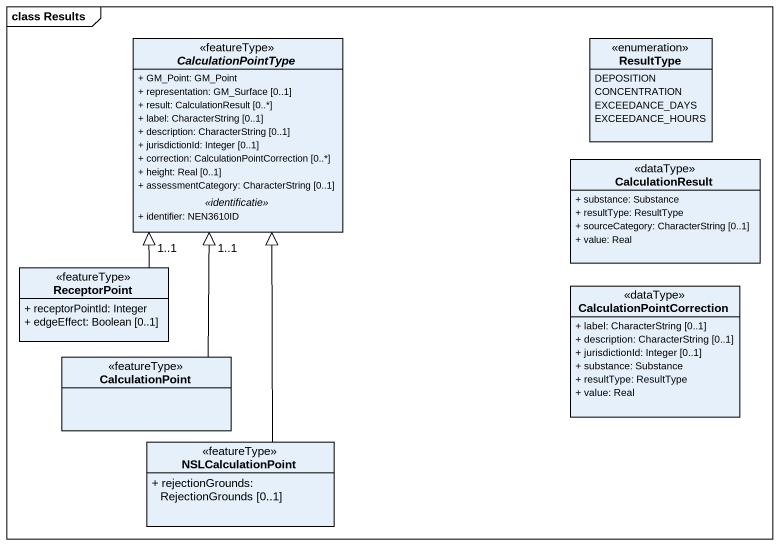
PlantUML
@startuml
mainframe class Results
hide circle
hide empty members
skinparam classAttributeIconSize 0
abstract class CalculationPointType <<featureType>> {
  + GM_Point: GM_Point
  + representation: GM_Surface [0..1]
  + result: CalculationResult [0..*]
  + label: CharacterString [0..1]
  + description: CharacterString [0..1]
  + jurisdictionId: Integer [0..1]
  + correction: CalculationPointCorrection [0..*]
  + height: Real [0..1]
  + assessmentCategory: CharacterString [0..1]
  .. <<identificatie>> ..
  + identifier: NEN3610ID
}
enum ResultType {
  DEPOSITION
  CONCENTRATION
  EXCEEDANCE_DAYS
  EXCEEDANCE_HOURS
}
class CalculationResult <<dataType>> {
  + substance: Substance
  + resultType: ResultType
  + sourceCategory: CharacterString [0..1]
  + value: Real
}
class ReceptorPoint <<featureType>> {
  + receptorPointId: Integer
  + edgeEffect: Boolean [0..1]
}
class CalculationPointCorrection <<dataType>> {
  + label: CharacterString [0..1]
  + description: CharacterString [0..1]
  + jurisdictionId: Integer [0..1]
  + substance: Substance
  + resultType: ResultType
  + value: Real
}
class CalculationPoint <<featureType>>
class NSLCalculationPoint <<featureType>> {
  + rejectionGrounds: RejectionGrounds [0..1]
}
ReceptorPoint -up-|> "1..1" CalculationPointType
CalculationPoint -up-|> "1..1" CalculationPointType
NSLCalculationPoint -up-|> CalculationPointType
@enduml
